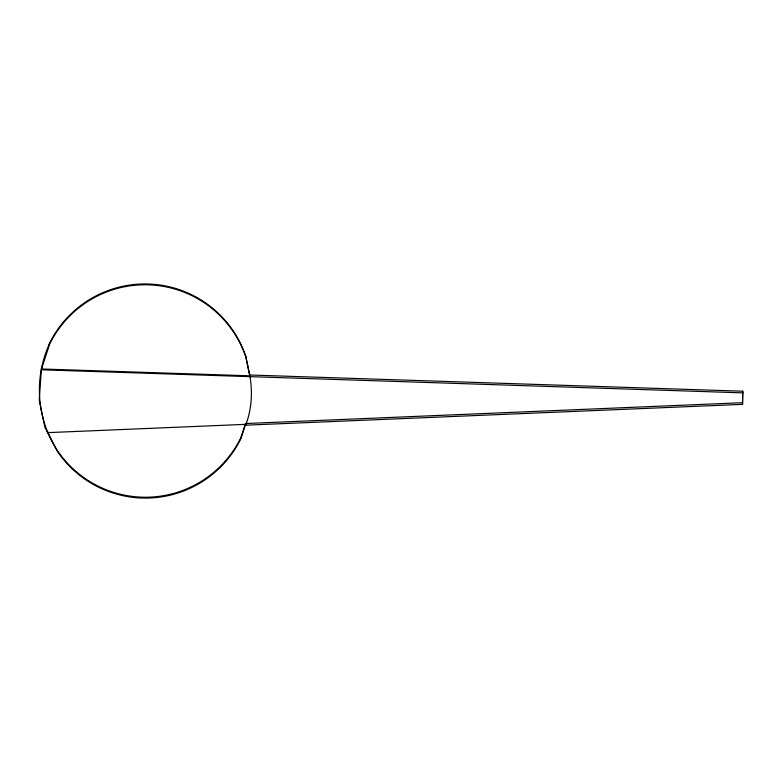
<?xml version="1.0" encoding="UTF-8"?>
<svg xmlns="http://www.w3.org/2000/svg" width="782" height="782" viewBox="0 0 782 782"><rect width="100%" height="100%" fill="white"/><g stroke="black" fill="none" stroke-linecap="round" stroke-linejoin="round"><path stroke-width="1.17" d="M742.411 402.71L245.509 423.531L245.646 425.183L742.538 404.362L742.763 391.215L249.702 374.998L245.607 355.439M742.538 404.362L742.763 391.215M49.286 344.266C33.616 378.39 36.744 419.22 57.35 450.588M49.354 345.097L41.534 368.977L249.771 375.819L245.675 356.26M41.466 368.156L39.237 400.14L44.936 427.383L48.005 433.463L47.868 431.811M241.13 436.903L245.509 423.531M241.198 437.734L245.577 424.352L47.937 432.632L57.418 451.419A106.332 106.323 19.5 0 0 241.306 437.783M245.646 425.183C251.794 409.397 252.782 391.547 249.702 374.998M41.602 369.798L742.9 392.857M241.237 436.962A106.332 106.323 19.5 0 1 57.389 450.569M49.11 344.188A106.401 106.381 19.5 0 1 245.499 355.478M49.178 345.009A106.401 106.381 19.5 0 1 245.568 356.299"/></g></svg>
